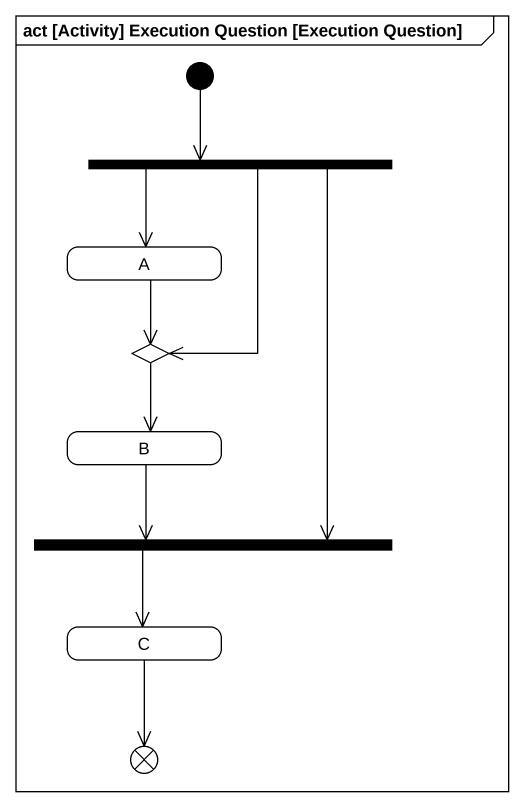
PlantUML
@startuml
mainframe act [Activity] Execution Question [Execution Question]
hide empty description
state fork1 <<fork>>
state A
state choice1 <<choice>>
state B
state fork2 <<join>>
state C
state flowfinal1 <<end>>
[*] --> fork1
fork1 --> A
fork1 --> choice1
fork1 --> fork2
A --> choice1
choice1 --> B
B --> fork2
fork2 --> C
C --> flowfinal1
@enduml
